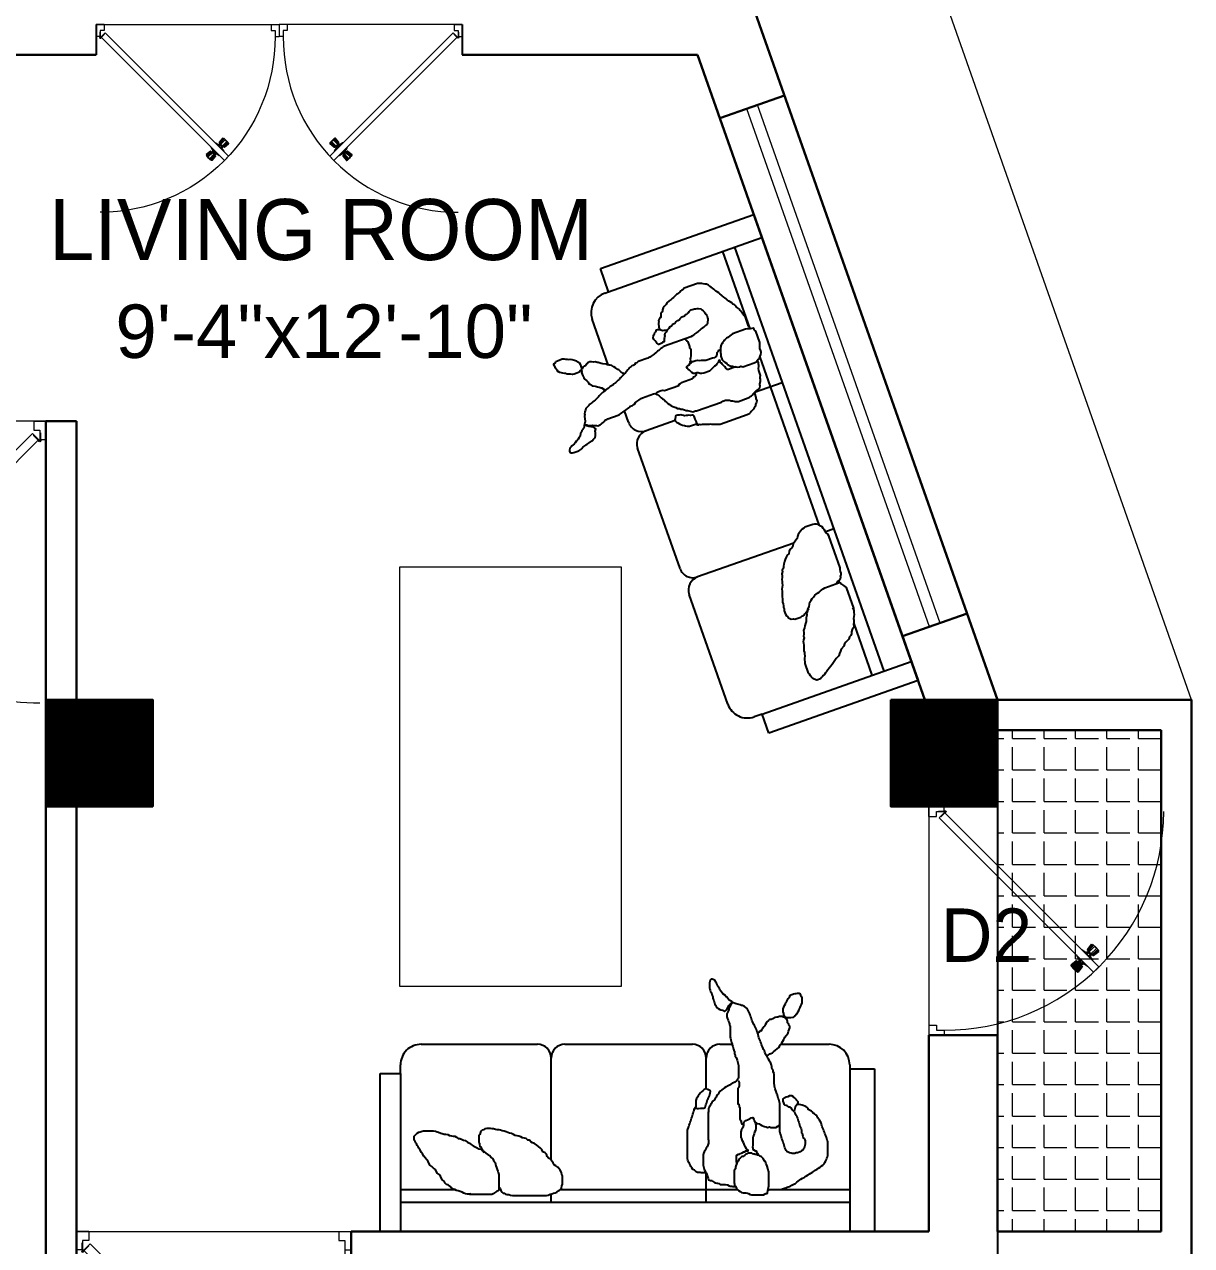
# Model space of a CAD drawing. Header units: inches. Extents: x -6683 to 26091, y -5972 to 4741.
# Drawn here: x 24632.8 to 24785.8, y -2652.8 to -2492.8 of the extents above; entities that cross this region are included whole.
import ezdxf

# ---------------------------------------------------------------- set-up
doc = ezdxf.new("R2010")
doc.units = ezdxf.units.IN
doc.header["$MEASUREMENT"] = 0
doc.layers.add('furniture', color=253, linetype='Continuous')
for name, color, linetype, lineweight in [('hatch-.09', 8, 'Continuous', 9), ('interior wall', 10, 'Continuous', 13), ('Label', 7, 'Continuous', 13), ('PUERTAS', 7, 'Continuous', 9), ('Text', 7, 'Continuous', 13), ('WALL', 12, 'Continuous', 30), ('wall2', 1, 'Continuous', 15), ('windoow', 4, 'Continuous', 5)]:
    doc.layers.add(name, color=color, linetype=linetype, lineweight=lineweight)
doc.styles.add('dim', font='arial.ttf', dxfattribs={"height": 7})
doc.styles.get("Standard").update_dxf_attribs({"font": 'arial.ttf'})
pattern_1 = [(0, (0, 0), (0, 4.125), [3, -1.125]), (90, (0, 0), (-4.125, 3e-16), [3, -1.125])]

# ---------------------------------------------------------------- blocks, each defined once
blk = doc.blocks.new('3ft')
at = {"layer": 'PUERTAS', "color": 2}
for p, q in [((1.01, 2.52), (25.23, 26.74)), ((26.05, 25.92), (1.77, 1.64)), ((21.99, 26.11), (21.98, 26.13)), ((26.05, 25.92), (25.23, 26.74)), ((25.42, 22.68), (25.43, 22.67)), ((0, 2.4), (0, 0)), ((0.72, 2.4), (0, 2.4)), ((0.72, 1.52), (0.72, 2.44)), ((0.8, 1.52), (0.8, 2.41)), ((1.57, 1.84), (0.94, 2.47)), ((1.63, 1.89), (0.97, 2.55)), ((1.63, 1.89), (1.57, 1.84)), ((1.77, 1.64), (1.57, 1.84)), ((35.2, 1.2), (35.2, 2.4)), ((35.2, 2.4), (36, 2.4)), ((36, 0), (36, 2.4)), ((1.6, 0), (0, 0)), ((0.8, 1.52), (0.72, 1.52)), ((0.8, 1.2), (0.8, 1.52)), ((1.6, 1.2), (0.8, 1.2)), ((1.6, 0), (1.6, 1.2)), ((34.4, 0), (34.4, 1.2)), ((34.4, 1.2), (35.2, 1.2)), ((34.4, 0), (36, 0))]:
    blk.add_line(p, q, dxfattribs=at)
at = {"layer": 'PUERTAS', "color": 8}
for p, q in [((22.57, 24.94), (21.65, 25.68)), ((22.63, 24.99), (21.69, 25.75)), ((22.74, 25.1), (21.84, 25.9)), ((22.13, 26.28), (21.98, 26.13)), ((22.88, 25.24), (22.01, 26.06)), ((22.13, 26.28), (22.27, 26.42)), ((22.29, 26.41), (22.27, 26.42)), ((23.16, 25.52), (22.34, 26.39)), ((23.3, 25.66), (22.5, 26.56)), ((23.41, 25.77), (22.65, 26.71)), ((23.46, 25.83), (22.72, 26.75)), ((24.08, 25.71), (23.57, 25.38)), ((22.69, 24.32), (23.02, 24.83)), ((22.95, 24.96), (22.84, 25.07)), ((22.98, 24.99), (22.86, 25.1)), ((23.03, 25.04), (22.91, 25.15)), ((22.91, 24.53), (23.1, 24.91)), ((23.11, 25.12), (22.99, 25.23)), ((23.13, 24.76), (23.18, 24.99)), ((23.28, 25.3), (23.17, 25.41)), ((23.36, 25.37), (23.25, 25.49)), ((23.31, 24.94), (23.28, 25.08)), ((23.41, 25.43), (23.3, 25.54)), ((23.46, 25.09), (23.32, 25.13)), ((23.44, 25.45), (23.33, 25.56)), ((23.64, 25.27), (23.41, 25.22)), ((23.87, 25.49), (23.49, 25.3)), ((24.4, 24.15), (24.43, 24.01)), ((24.58, 24.33), (24.52, 24.1)), ((24.8, 24.56), (24.61, 24.18)), ((25.02, 24.77), (24.68, 24.26)), ((24.68, 24.05), (24.79, 23.94)), ((24.73, 24.1), (24.85, 23.99)), ((24.76, 24.13), (24.87, 24.02)), ((25.08, 24.1), (26.02, 23.34)), ((25.14, 24.15), (26.06, 23.41)), ((23.63, 23.38), (24.14, 23.72)), ((23.84, 23.6), (24.22, 23.79)), ((24.07, 23.82), (24.3, 23.88)), ((24.25, 24), (24.39, 23.97)), ((24.25, 23.26), (24.99, 22.34)), ((24.27, 23.64), (24.38, 23.53)), ((24.3, 23.67), (24.41, 23.56)), ((24.3, 23.32), (25.06, 22.38)), ((24.35, 23.72), (24.46, 23.61)), ((24.41, 23.43), (25.2, 22.53)), ((24.43, 23.8), (24.54, 23.69)), ((24.55, 23.57), (25.37, 22.7)), ((24.6, 23.97), (24.72, 23.86)), ((24.83, 23.85), (25.7, 23.03)), ((24.97, 23.99), (25.87, 23.2)), ((25.58, 22.82), (25.43, 22.67)), ((25.58, 22.82), (25.73, 22.97)), ((25.72, 22.98), (25.73, 22.97)), ((0, 0), (36, 0))]:
    blk.add_line(p, q, dxfattribs=at)
at = {"layer": 'PUERTAS', "color": 1}
for p, q in [((21.67, 25.73), (22.17, 26.23)), ((21.7, 25.82), (22.14, 26.26)), ((21.73, 25.79), (21.7, 25.82)), ((22.58, 26.7), (22.14, 26.26)), ((22.67, 26.73), (22.17, 26.23)), ((22.61, 26.67), (22.58, 26.7)), ((23.45, 25.91), (22.79, 26.73)), ((23.44, 25.81), (23.02, 25.38)), ((23.33, 25.7), (23.34, 25.69)), ((24.15, 25.79), (23.68, 25.48)), ((24.27, 25.78), (24.26, 25.79)), ((22.49, 24.95), (21.67, 25.61)), ((22.6, 24.96), (23.02, 25.38)), ((22.61, 24.25), (22.92, 24.72)), ((22.62, 24.13), (22.61, 24.14)), ((22.7, 25.07), (22.71, 25.06)), ((22.82, 25.06), (23.08, 25.32)), ((22.94, 24.95), (22.83, 25.07)), ((22.92, 24.72), (22.92, 24.72)), ((22.93, 24.94), (23.19, 25.21)), ((22.93, 24.84), (22.93, 24.83)), ((23.34, 25.58), (23.08, 25.32)), ((23.46, 25.47), (23.19, 25.21)), ((23.45, 25.46), (23.33, 25.57)), ((23.57, 25.47), (23.57, 25.47)), ((23.68, 25.48), (23.68, 25.48)), ((24.78, 24.15), (24.51, 23.89)), ((24.89, 24.03), (24.63, 23.77)), ((25.11, 24.14), (24.69, 23.71)), ((24.77, 24.14), (24.88, 24.03)), ((24.79, 24.38), (24.78, 24.37)), ((24.78, 24.26), (24.78, 24.26)), ((25.1, 24.84), (24.79, 24.38)), ((25, 24.03), (25, 24.03)), ((25.09, 24.96), (25.1, 24.95)), ((25.22, 24.14), (26.03, 23.48)), ((23.44, 23.31), (23.45, 23.3)), ((23.56, 23.3), (24.03, 23.61)), ((24.03, 23.61), (24.03, 23.62)), ((24.14, 23.62), (24.14, 23.62)), ((24.25, 23.62), (24.51, 23.89)), ((24.26, 23.29), (24.69, 23.71)), ((24.26, 23.63), (24.37, 23.52)), ((24.26, 23.18), (24.92, 22.37)), ((24.37, 23.52), (24.63, 23.77)), ((24.37, 23.4), (24.37, 23.4)), ((25.04, 22.36), (25.54, 22.86)), ((25.1, 22.42), (25.13, 22.39)), ((25.13, 22.39), (25.57, 22.83)), ((26.04, 23.37), (25.54, 22.86)), ((26.01, 23.27), (25.57, 22.83)), ((25.98, 23.3), (26.01, 23.27))]:
    blk.add_line(p, q, dxfattribs=at)
at = {"layer": 'PUERTAS', "color": 2}
for radius in [0.155, 0.0752]:
    blk.add_circle((0.82, 2.56), radius, dxfattribs=at)
at = {"layer": 'PUERTAS', "color": 8}
blk.add_arc((0.82, 2.56), 34.38, 359.7285, 90.0333, dxfattribs=at)
at = {"layer": 'PUERTAS', "color": 1}
for centre, start, end in [((22.73, 26.68), 38.9236, 135), ((23.28, 25.63), 315, 45), ((23.39, 25.86), 315, 38.9236), ((24.2, 25.73), 45, 135), ((22.54, 25.01), 231.0764, 315), ((22.67, 24.2), 135, 225), ((22.77, 25.12), 225, 315), ((22.99, 24.89), 135, 219.7428), ((22.87, 24.78), 315, 39.7428), ((23.51, 25.41), 50.2572, 135), ((23.62, 25.53), 230.2572, 315), ((24.84, 24.31), 135, 219.7428), ((24.72, 24.21), 315, 39.7428), ((24.94, 23.98), 45, 135), ((25.04, 24.89), 315, 45), ((25.17, 24.08), 51.0764, 135), ((23.51, 23.36), 225, 315), ((24.09, 23.56), 50.2572, 135), ((24.2, 23.68), 230.2572, 315), ((24.32, 23.23), 135, 218.9236), ((24.42, 23.46), 135, 225), ((25.98, 23.42), 315, 51.0764), ((24.98, 22.42), 218.9236, 315)]:
    blk.add_arc(centre, 0.08, start, end, dxfattribs=at)
blk = doc.blocks.new('*U224')
at = {"color": 3, "xscale": -1}
blk.add_blockref('3ft', (42, 0), dxfattribs=at)
blk = doc.blocks.new('*U43')
at = {"color": 3}
blk.add_blockref('3ft', (0, 0), dxfattribs=at)
blk = doc.blocks.new('*U26')
at = {"layer": 'furniture'}
for p, q in [((33.88, 8.71), (105.88, 8.71)), ((33.88, -14.98), (33.88, 8.71)), ((37.47, -14.98), (37.47, 8.71)), ((102.92, -14.33), (102.92, 8.71)), ((105.88, 8.71), (105.88, -14.33)), ((37.47, 4.47), (102.92, 4.47)), ((58.38, 4.47), (58.38, 0.21)), ((80.97, 4.47), (80.97, 3.23)), ((37.47, 2.64), (49.4, 2.64)), ((53.77, 2.64), (79.7, 2.64)), ((88.32, 2.64), (88.61, 2.64)), ((94.94, 2.64), (102.92, 2.64)), ((80.97, -1.69), (80.97, -16.56)), ((58.38, -12.07), (58.38, -16.56)), ((37.47, -14.98), (33.88, -14.98)), ((37.47, -15.56), (37.47, -14.98)), ((105.88, -14.33), (102.92, -14.33)), ((102.92, -14.33), (102.92, -15.56)), ((47.52, -18.56), (40.47, -18.56)), ((56.38, -18.56), (54.61, -18.56)), ((78.97, -18.56), (60.38, -18.56)), ((99.92, -18.56), (82.97, -18.56))]:
    blk.add_line(p, q, dxfattribs=at)
for points in [[(49.35, 2.64), (49.2, 2.64), (49, 2.59), (47.46, 2.59), (47.26, 2.49), (47.11, 2.49), (46.96, 2.39), (46.77, 2.34), (46.57, 2.24), (46.42, 2.19), (46.22, 2.14), (46.07, 2.04), (45.92, 1.95), (45.72, 1.85), (45.52, 1.75), (45.37, 1.7), (45.18, 1.5), (44.98, 1.4), (44.78, 1.25), (44.58, 1.1), (44.33, 0.95), (44.13, 0.85), (43.94, 0.7), (43.79, 0.6), (43.54, 0.45), (43.39, 0.36), (43.14, 0.21), (42.94, 0.11), (42.74, -0.04), (42.59, -0.19), (42.4, -0.29), (42.2, -0.39), (42, -0.54), (41.8, -0.64), (41.65, -0.79), (41.4, -0.94), (41.2, -1.14), (41.1, -1.33), (40.96, -1.58), (40.86, -1.78), (40.81, -1.98), (40.71, -2.18), (40.66, -2.38), (40.66, -4.42), (40.76, -4.61), (40.81, -4.81), (40.86, -5.01), (40.96, -5.21), (41.01, -5.36), (41.1, -5.56), (41.15, -5.76), (41.25, -5.96), (41.3, -6.16), (41.4, -6.35), (41.5, -6.55), (41.55, -6.75), (41.6, -6.9), (41.65, -7.1), (41.85, -7.5), (42, -7.7), (42.1, -7.85), (42.2, -8.04), (42.35, -8.24), (42.59, -8.44), (42.79, -8.54), (42.89, -8.74), (43.04, -8.84), (43.24, -8.94), (43.54, -9.04), (43.54, -9.19), (43.69, -9.34), (43.84, -9.49), (44.03, -9.54), (44.23, -9.63), (44.38, -9.68), (44.58, -9.73), (44.83, -9.78), (45.13, -9.78), (45.33, -9.54), (45.42, -9.39), (45.47, -9.19), (45.52, -8.99), (45.57, -8.84), (45.52, -8.64), (45.42, -8.44), (45.23, -8.19), (45.18, -7.99), (45.08, -7.8), (45.03, -7.6), (44.98, -7.4), (44.88, -7.2), (44.83, -7), (44.78, -6.85), (44.73, -6.65), (44.63, -6.45), (44.53, -6.25), (44.48, -6.06), (44.48, -5.71), (44.33, -5.51), (44.33, -5.31), (44.28, -5.16), (44.23, -4.96), (44.08, -4.86), (44.03, -4.66), (43.98, -4.52), (43.98, -4.02), (44.03, -3.82), (44.08, -3.62), (44.13, -3.42), (44.28, -3.12), (44.48, -3.02), (44.68, -2.88), (44.93, -2.78), (45.08, -2.73), (45.28, -2.73), (45.47, -2.63), (45.87, -2.63), (46.02, -2.68), (46.22, -2.73), (46.42, -2.83), (46.57, -2.88), (46.72, -3.07), (46.81, -3.27), (46.91, -3.47), (46.96, -3.67), (47.01, -3.87), (47.06, -4.07), (47.16, -4.27), (47.21, -4.47), (47.26, -4.61), (47.36, -4.81), (47.41, -5.01), (47.46, -5.16), (47.51, -5.36), (47.61, -5.61), (47.66, -5.86), (47.66, -9.93), (47.71, -10.13), (47.76, -10.33), (47.81, -10.53), (47.91, -10.73), (47.96, -10.93), (48.01, -11.13), (48.11, -11.32), (48.16, -11.52), (48.21, -11.67), (48.3, -11.92), (48.35, -12.07), (48.4, -12.27), (48.45, -12.47), (48.45, -12.62), (48.5, -12.82), (48.5, -14.31), (48.6, -14.55), (48.6, -14.75), (48.75, -14.95), (48.8, -15.15), (48.8, -15.35), (48.85, -15.5), (48.9, -15.65), (48.95, -15.8), (49.05, -15.95), (49.15, -16.14), (49.3, -16.39), (49.45, -16.59), (49.5, -16.79), (49.65, -16.99), (49.74, -17.19), (49.84, -17.39), (49.89, -17.59), (50.04, -17.79), (50.09, -17.93), (50.19, -18.18), (50.29, -18.38), (50.34, -18.53), (50.39, -18.73), (50.49, -18.93), (50.54, -19.13), (50.59, -19.33), (50.69, -19.52), (50.74, -19.72), (50.79, -19.92), (50.84, -20.12), (50.94, -20.32), (50.99, -20.52), (51.04, -20.72), (51.23, -21.11), (51.33, -21.31), (51.43, -21.46), (51.63, -21.86), (51.73, -22.06), (51.78, -22.26), (51.83, -22.46), (51.93, -22.66), (51.98, -22.85), (52.03, -23), (52.13, -23.2), (52.28, -23.5), (52.43, -23.75), (52.62, -23.9), (52.82, -24.05), (53.07, -24.2), (53.22, -24.2), (53.42, -24.3), (53.82, -24.4), (54.01, -24.44), (54.16, -24.49), (54.41, -24.59), (54.66, -24.79), (54.86, -24.89), (55.01, -24.99), (55.16, -25.19), (55.26, -25.39), (55.45, -25.49), (55.55, -25.69), (55.95, -25.89), (56.05, -26.08), (56.25, -26.28), (56.4, -26.48), (56.45, -26.68), (56.6, -26.88), (56.75, -27.08), (56.8, -27.28), (56.89, -27.48), (56.99, -27.63), (57.09, -27.87), (57.34, -28.02), (57.49, -28.07), (57.64, -28.07), (57.79, -27.92), (57.84, -27.72), (57.89, -27.53), (57.89, -26.78), (57.84, -26.58), (57.79, -26.43), (57.74, -26.23), (57.59, -26.04), (57.54, -25.89), (57.49, -25.69), (57.39, -25.49), (57.39, -25.29), (57.34, -25.14), (57.29, -24.94), (57.24, -24.74), (57.19, -24.59), (57.14, -24.4), (57.04, -24.25), (56.94, -24.05), (56.8, -23.85), (56.65, -23.75), (56.4, -23.65), (56.25, -23.6), (56, -23.55), (55.7, -23.35), (55.5, -23.5), (55.36, -23.65), (55.16, -23.95), (55.06, -24.2), (54.86, -24.44), (54.66, -24.59), (54.71, -24.4), (54.86, -24.2), (54.96, -23.95), (55.06, -23.75), (55.06, -23.6), (55.21, -23.3), (55.26, -23.1), (55.36, -22.95), (55.36, -22.56), (55.31, -22.41), (55.26, -22.26), (55.16, -22.06), (55.11, -21.86), (55.01, -21.71), (54.96, -21.56), (54.96, -21.41), (54.91, -21.26), (54.91, -19.62), (54.86, -19.43), (54.81, -19.23), (54.76, -19.03), (54.71, -18.83), (54.61, -18.63), (54.61, -18.48), (54.51, -18.23), (54.46, -18.03), (54.41, -17.83), (54.36, -17.69), (54.26, -17.54), (54.26, -17.19), (54.16, -16.99), (54.16, -16.84), (54.01, -16.64), (53.92, -16.39), (53.87, -16.24), (53.82, -16.05), (53.77, -15.85), (53.72, -15.65), (53.67, -15.45), (53.67, -13.76), (53.72, -13.51), (53.96, -13.26), (54.21, -13.06), (54.41, -12.96), (54.61, -12.91), (54.81, -12.77), (54.96, -12.62), (55.16, -12.52), (55.31, -12.47), (55.45, -12.37), (55.7, -12.22), (55.9, -12.07), (56.1, -11.92), (56.35, -11.72), (56.55, -11.47), (56.65, -11.32), (56.84, -11.13), (56.94, -10.88), (57.09, -10.73), (57.19, -10.48), (57.39, -10.28), (57.54, -10.08), (57.64, -9.88), (57.74, -9.73), (57.84, -9.54), (57.94, -9.39), (58.04, -9.19), (58.04, -8.79), (58.09, -8.64), (58.09, -4.81), (58.04, -4.57), (58.04, -4.17), (58.09, -4.02), (58.14, -3.87), (58.23, -3.62), (58.38, -3.42), (58.48, -3.22), (58.58, -3.02), (58.68, -2.88), (58.78, -2.63), (58.83, -2.43), (58.83, -0.94), (58.78, -0.74), (58.73, -0.59), (58.68, -0.39), (58.63, -0.24), (58.48, 0.01), (58.48, 0.16), (59.13, 0.16), (59.28, 0.11), (59.63, 0.11), (59.82, 0.01), (60.07, -0.24), (60.32, -0.34), (60.47, -0.59), (60.62, -0.74), (60.67, -0.89), (60.82, -1.19), (60.92, -1.33), (61.02, -1.53), (61.07, -1.68), (61.11, -1.88), (61.11, -6.06), (61.07, -6.21), (60.97, -6.45), (60.92, -6.6), (60.87, -6.8), (60.77, -7), (60.72, -7.2), (60.62, -7.4), (60.57, -7.6), (60.52, -7.8), (60.42, -7.99), (60.37, -8.19), (60.32, -8.39), (60.27, -8.54), (60.22, -8.74), (60.12, -8.94), (60.12, -9.14), (59.97, -9.19), (59.77, -9.24), (59.63, -9.19), (59.48, -9.19), (59.18, -9.24), (58.73, -9.24), (58.53, -9.34), (58.48, -9.54), (58.43, -9.73), (58.33, -9.93), (58.28, -10.13), (58.23, -10.33), (58.19, -10.53), (58.09, -10.68), (57.99, -10.88), (57.89, -11.03), (57.84, -11.27), (57.79, -11.47), (57.74, -11.67), (57.84, -11.82), (58.14, -11.97), (58.28, -12.07), (58.43, -12.07), (58.68, -11.97), (58.83, -11.82), (59.08, -11.62), (59.23, -11.47), (59.38, -11.27), (59.53, -11.03), (59.63, -10.88), (59.77, -10.68), (59.82, -10.53), (59.87, -10.38), (59.87, -9.44), (60.07, -9.14), (60.12, -9.09)], [(49.41, 2.68), (49.35, 2.5), (49.3, 2.28), (49.24, 2.05), (49.24, 0), (49.35, -0.23), (49.41, -0.46), (49.52, -0.8), (49.58, -1.03), (49.69, -1.25), (49.75, -1.48), (49.87, -1.54), (49.98, -1.77), (50.09, -1.82), (50.09, -1.94), (50.21, -2.05), (50.32, -2.17), (50.43, -2.22), (50.55, -2.28), (50.66, -2.34), (50.78, -2.39), (50.89, -2.39), (51, -2.45), (51.12, -2.51), (51.23, -2.51), (51.34, -2.56), (51.46, -2.56), (51.63, -2.62), (51.74, -2.68), (52.31, -2.68), (52.43, -2.62), (52.65, -2.51), (52.77, -2.39), (52.99, -2.22), (53.11, -2.22), (53.22, -2.17), (53.34, -2.05), (53.45, -1.99), (53.56, -1.88), (53.62, -1.77), (53.73, -1.54), (53.91, -1.25), (53.96, -1.08), (54.08, -0.86), (54.13, -0.63), (54.13, -0.4), (54.3, -0.17), (54.3, 1.59), (54.25, 1.82), (54.25, 2.05), (54.13, 2.11), (54.08, 2.22), (53.96, 2.45), (53.91, 2.56), (53.79, 2.62), (53.68, 2.73), (53.45, 2.9), (53.22, 3.02), (52.99, 3.07), (52.6, 3.07), (52.37, 3.13), (52.2, 3.19), (51.97, 3.3), (51.8, 3.36), (50.04, 3.36), (49.81, 3.24), (49.69, 3.19), (49.58, 3.19), (49.47, 3.13), (49.41, 2.68)], [(58.52, 0.17), (58.4, 0.17), (58.27, 0.42), (58.21, 0.61), (58.15, 0.86), (58.08, 0.99), (58.02, 1.17), (57.77, 1.3), (57.58, 1.3), (57.46, 1.36), (57.15, 1.55), (57.02, 1.61), (56.83, 1.67), (56.71, 1.67), (56.52, 1.74), (56.34, 1.86), (55.59, 1.86), (55.27, 1.92), (55.02, 2.05), (54.9, 2.11), (54.65, 2.11), (54.52, 2.17), (54.09, 2.17)], [(88.54, 2.26), (88.41, 2.4), (88.34, 2.6), (88.28, 2.73), (88.08, 3), (87.94, 3.13), (87.81, 3.13), (87.61, 3.27), (87.41, 3.33), (87.14, 3.33), (86.87, 3.4), (86.61, 3.47), (81.66, 3.47), (81.4, 3.4), (81.13, 3.27), (80.86, 3.2), (80.6, 3.13), (80.39, 3.07), (80.13, 3), (79.86, 2.73), (79.73, 2.67), (79.59, 2.53), (79.46, 2.33), (79.39, 2.06), (79.33, 1.8), (79.33, 0.59), (79.39, 0.39), (79.46, 0.13), (79.66, -0.21), (79.79, -0.41), (79.99, -0.68), (80.26, -0.88), (80.53, -1.01), (80.66, -1.28), (80.86, -1.55), (81.06, -1.81), (81.33, -1.95), (81.53, -2.21), (81.66, -2.55), (81.86, -2.75), (82.2, -2.88), (82.33, -3.22), (82.53, -3.42), (82.8, -3.69), (83.07, -3.89), (83.4, -4.09), (83.67, -4.22), (83.93, -4.35), (84.14, -4.62), (84.34, -4.62), (84.6, -4.82), (84.87, -4.89), (85.14, -4.96), (85.4, -5.09), (85.67, -5.16), (85.94, -5.22), (86.21, -5.29), (86.47, -5.42), (86.74, -5.56), (87.01, -5.62), (87.27, -5.69), (87.54, -5.82), (87.81, -5.89), (88.08, -5.96), (88.34, -6.03), (88.54, -6.09), (88.81, -6.09), (89.08, -6.16), (89.34, -6.23), (89.55, -6.23), (89.81, -6.29), (90.35, -6.29), (90.61, -6.23), (90.81, -6.09), (91.01, -6.03), (91.15, -5.89), (91.28, -5.76), (91.35, -5.42), (91.48, -5.22), (91.48, -4.29), (91.42, -4.15), (91.42, -3.95), (91.35, -3.69), (91.21, -3.62), (91.15, -3.49), (91.08, -3.35), (90.95, -3.15), (90.88, -3.02), (90.75, -2.75)], [(92.68, 3.2), (92.88, 3.27), (93.15, 3.27), (93.42, 3.2), (93.69, 3.13), (93.95, 3), (94.22, 2.87), (94.49, 2.8), (94.75, 2.73), (95.02, 2.6), (95.22, 2.53), (95.49, 2.4), (95.69, 2.13), (95.96, 1.93), (96.22, 1.86), (96.42, 1.66), (96.56, 1.4), (96.83, 1.19), (97.09, 0.66), (97.29, 0.39), (97.56, 0.19), (97.83, -0.34), (98.09, -0.54), (98.36, -0.74), (98.63, -0.94), (98.9, -1.48), (99.1, -1.75), (99.3, -2.01), (99.5, -2.28), (99.7, -2.62), (99.83, -2.82), (100.03, -3.15), (100.23, -3.42), (100.36, -3.62), (100.5, -3.82), (100.57, -4.09), (100.7, -4.22), (100.77, -4.42), (100.9, -4.62), (100.9, -5.16), (100.63, -5.49), (100.5, -5.62), (100.23, -5.76), (100.03, -5.82), (99.76, -5.89), (99.56, -5.96), (98.09, -5.96), (97.83, -5.89), (97.56, -5.82), (97.36, -5.76), (97.03, -5.62), (96.83, -5.56), (96.56, -5.49), (96.29, -5.49), (96.02, -5.42), (95.76, -5.29), (95.49, -5.22), (95.22, -5.16), (95.02, -5.16), (94.75, -5.02), (94.49, -4.82), (94.29, -4.82), (93.95, -4.69), (93.75, -4.62), (93.49, -4.55), (93.15, -4.29), (92.88, -4.15), (92.62, -3.95), (92.35, -3.75), (92.02, -3.62), (91.82, -3.55), (91.48, -3.35), (91.21, -3.28), (91.01, -3.08), (90.75, -2.95), (90.48, -2.68), (90.15, -2.48), (89.88, -2.35), (89.68, -2.08), (89.48, -1.88), (89.34, -1.61), (89.14, -1.35), (89.08, -1.08), (89.01, -0.88), (88.94, -0.61), (88.81, -0.34), (88.74, -0.08), (88.68, 0.13), (88.61, 0.39), (88.61, 2.67), (88.68, 2.8), (88.94, 2.87), (89.21, 3.07), (89.41, 3.2), (89.61, 3.33), (92.82, 3.33), (93.02, 3.27)], [(53.93, -1.17), (53.96, -1.58), (53.96, -2.27), (53.9, -2.39), (53.65, -2.58), (53.52, -2.58), (53.4, -2.64), (53.15, -2.77), (52.9, -2.89), (52.77, -2.89), (52.65, -3.02), (52.27, -3.02), (52.27, -3.14), (52.52, -3.33), (52.65, -3.58), (52.77, -3.77), (52.84, -4.02), (52.96, -4.27), (53.09, -4.52), (53.15, -4.64), (53.21, -4.77), (53.27, -4.95), (53.27, -5.83), (53.21, -6.14), (53.15, -6.33), (52.96, -6.58), (52.9, -6.77), (52.9, -7.08), (52.84, -7.27), (52.59, -7.46), (52.34, -7.58), (52.15, -7.64), (51.96, -7.77), (51.84, -7.83), (51.59, -7.89), (51.46, -7.64), (51.4, -7.46), (51.27, -7.21), (51.21, -7.02), (51.15, -6.77), (51.15, -6.33), (51.21, -6.02), (51.34, -5.77), (51.4, -5.52), (51.52, -5.14), (51.59, -4.95), (51.59, -3.89), (51.65, -3.58), (51.59, -3.45), (51.59, -3.33), (51.52, -3.2), (51.4, -3.2), (51.34, -3.08), (51.21, -3.02), (51.09, -3.02), (51.03, -2.89), (50.96, -2.77), (50.84, -2.64), (50.84, -2.39)], [(51.15, -7.21), (51.03, -7.14), (50.96, -7.02), (50.65, -6.96), (50.53, -6.89), (50.28, -6.71), (50.03, -6.64), (49.9, -6.58), (49.65, -6.52), (49.46, -6.46), (49.15, -6.52), (48.96, -6.46), (48.21, -6.46), (48.09, -6.58), (47.96, -6.58), (47.84, -6.71), (47.71, -6.77), (47.65, -6.89)], [(53.7, -13.29), (53.64, -13.17), (53.58, -12.93), (53.58, -12.51), (53.64, -12.27), (53.76, -12.09), (53.76, -9.88), (53.64, -9.82), (53.58, -9.52), (53.46, -9.34), (53.46, -7.66), (53.4, -7.48), (53.28, -7.42), (53.28, -7.18), (53.22, -7.06), (53.16, -6.94), (53.04, -6.94), (52.98, -6.88)], [(45.59, -8.79), (45.84, -9.02), (45.96, -9.27), (46.15, -9.39), (46.28, -9.39), (46.46, -9.52), (46.59, -9.58), (46.71, -9.64), (46.9, -9.71), (47.03, -9.77), (47.03, -9.89), (47.09, -10.02), (47.15, -10.27), (47.15, -10.64), (47.03, -10.71), (46.9, -10.83), (46.71, -10.89), (46.46, -10.96), (46.21, -11.08), (45.96, -11.08), (45.71, -10.96), (45.59, -10.83), (45.47, -10.71), (45.34, -10.58), (45.28, -10.46), (45.15, -10.33), (45.03, -10.21), (45.03, -10.08), (45.13, -9.78)], [(49.59, -16.71), (49.34, -16.96), (49.09, -17.15), (48.96, -17.21), (48.71, -17.34), (48.59, -17.46), (48.28, -17.71), (48.03, -17.9), (47.78, -18.09), (47.65, -18.34), (47.59, -18.46), (47.46, -18.65), (47.34, -18.77), (47.09, -19.27), (46.96, -19.46), (46.9, -19.59), (46.71, -19.84), (46.65, -19.96), (46.46, -20.21), (46.4, -20.46), (46.28, -20.71), (46.21, -20.96), (46.21, -21.21), (46.34, -21.34), (46.34, -21.46), (46.46, -21.59), (46.53, -21.71), (46.53, -21.96), (46.59, -22.09), (46.65, -22.21), (46.78, -22.34), (46.96, -22.65), (47.09, -22.9), (47.09, -23.03), (47.15, -23.28), (47.15, -23.71), (47.09, -23.96), (46.96, -24.21), (46.84, -24.46), (46.78, -24.65), (46.65, -24.84), (46.59, -24.96), (46.46, -25.21), (46.21, -25.53), (46.21, -25.65), (46.09, -25.65), (46.03, -25.78), (45.78, -25.84), (45.65, -25.9), (45.4, -25.96), (45.28, -25.96), (45.09, -26.03), (44.84, -26.03), (44.72, -25.96), (44.65, -25.71), (44.53, -25.59), (44.47, -25.34), (44.47, -24.59), (44.53, -24.34), (44.65, -24.15), (44.72, -23.9), (44.84, -23.71), (44.9, -23.53), (45.03, -23.28), (45.22, -22.96), (45.4, -22.71), (45.53, -22.65), (45.78, -22.46), (46.03, -22.4), (46.65, -22.4), (46.78, -22.46), (46.9, -22.53), (47.15, -22.53), (47.28, -22.59), (47.78, -22.59), (47.9, -22.53), (48.09, -22.53), (48.34, -22.46), (48.65, -22.28), (48.9, -22.15), (49.15, -22.15), (49.28, -22.03), (49.59, -21.78), (49.65, -21.65), (49.78, -21.4), (49.9, -21.21), (50.03, -21.09), (50.15, -20.9), (50.21, -20.77), (50.34, -20.65), (50.34, -20.52), (50.46, -20.52), (50.53, -20.4), (50.65, -20.4), (50.71, -20.27), (50.84, -20.15)]]:
    blk.add_lwpolyline(points, dxfattribs=at)
for centre, radius, start, end in [((40.47, -15.56), 3, 180, 270), ((99.92, -15.56), 3, 270, 0), ((56.38, -16.56), 2, 270, 0), ((60.38, -16.56), 2, 180, 270), ((78.97, -16.56), 2, 270, 0), ((82.97, -16.56), 2, 180, 270)]:
    blk.add_arc(centre, radius, start, end, dxfattribs=at)
blk = doc.blocks.new('2ft6in')
at = {"layer": 'PUERTAS', "color": 2}
for p, q in [((0.84, 2.1), (21.02, 22.28)), ((21.71, 21.6), (1.47, 1.37)), ((18.33, 21.76), (18.31, 21.77)), ((21.71, 21.6), (21.02, 22.28)), ((21.18, 18.9), (21.2, 18.89)), ((0, 2), (0, 0)), ((0.6, 2), (0, 2)), ((0.6, 1.26), (0.6, 2.04)), ((0.67, 1.26), (0.67, 2.01)), ((1.31, 1.53), (0.79, 2.06)), ((1.36, 1.58), (0.81, 2.12)), ((29.33, 1), (29.33, 2)), ((29.33, 2), (30, 2)), ((30, 0), (30, 2)), ((1.33, 0), (0, 0)), ((0.67, 1.26), (0.6, 1.26)), ((0.67, 1), (0.67, 1.26)), ((1.33, 1), (0.67, 1)), ((1.36, 1.58), (1.31, 1.53)), ((1.47, 1.37), (1.31, 1.53)), ((1.33, 0), (1.33, 1)), ((28.67, 0), (28.67, 1)), ((28.67, 1), (29.33, 1)), ((28.67, 0), (30, 0))]:
    blk.add_line(p, q, dxfattribs=at)
at = {"layer": 'PUERTAS', "color": 8}
for p, q in [((18.81, 20.78), (18.04, 21.4)), ((18.86, 20.83), (18.08, 21.46)), ((18.95, 20.92), (18.2, 21.58)), ((18.44, 21.9), (18.31, 21.77)), ((19.07, 21.03), (18.34, 21.72)), ((18.44, 21.9), (18.56, 22.02)), ((18.58, 22.01), (18.56, 22.02)), ((19.3, 21.26), (18.61, 22)), ((19.42, 21.38), (18.75, 22.14)), ((19.51, 21.48), (18.88, 22.26)), ((19.55, 21.53), (18.93, 22.3)), ((19.13, 20.8), (19.03, 20.9)), ((19.15, 20.82), (19.05, 20.92)), ((19.19, 20.87), (19.1, 20.96)), ((19.25, 20.93), (19.16, 21.02)), ((19.28, 20.63), (19.32, 20.83)), ((19.4, 21.08), (19.31, 21.17)), ((19.47, 21.15), (19.38, 21.24)), ((19.43, 20.78), (19.4, 20.9)), ((19.51, 21.19), (19.42, 21.28)), ((19.55, 20.91), (19.43, 20.94)), ((19.53, 21.21), (19.44, 21.3)), ((19.7, 21.06), (19.51, 21.01)), ((19.89, 21.24), (19.58, 21.08)), ((20.07, 21.42), (19.64, 21.15)), ((18.91, 20.27), (19.19, 20.69)), ((19.09, 20.44), (19.25, 20.76)), ((19.69, 19.49), (20.12, 19.76)), ((19.87, 19.67), (20.18, 19.83)), ((20.06, 19.85), (20.25, 19.9)), ((20.21, 20), (20.33, 19.97)), ((20.21, 19.38), (20.83, 18.61)), ((20.23, 19.7), (20.32, 19.61)), ((20.25, 19.72), (20.34, 19.63)), ((20.25, 19.43), (20.88, 18.65)), ((20.29, 19.76), (20.38, 19.67)), ((20.33, 20.13), (20.36, 20.01)), ((20.34, 19.53), (21, 18.77)), ((20.36, 19.83), (20.45, 19.74)), ((20.48, 20.28), (20.44, 20.08)), ((20.46, 19.64), (21.14, 18.91)), ((20.5, 19.98), (20.6, 19.89)), ((20.67, 20.47), (20.51, 20.15)), ((20.85, 20.64), (20.57, 20.22)), ((20.57, 20.04), (20.66, 19.95)), ((20.61, 20.09), (20.7, 19.99)), ((20.63, 20.11), (20.72, 20.01)), ((20.69, 19.87), (21.42, 19.19)), ((20.81, 19.99), (21.56, 19.33)), ((20.9, 20.08), (21.68, 19.45)), ((20.95, 20.13), (21.72, 19.51)), ((21.32, 19.01), (21.2, 18.89)), ((21.32, 19.01), (21.44, 19.14)), ((21.43, 19.15), (21.44, 19.14)), ((0, 0), (30, 0))]:
    blk.add_line(p, q, dxfattribs=at)
at = {"layer": 'PUERTAS', "color": 1}
for p, q in [((18.06, 21.44), (18.48, 21.86)), ((18.74, 20.79), (18.06, 21.34)), ((18.08, 21.51), (18.45, 21.88)), ((18.11, 21.49), (18.08, 21.51)), ((18.82, 22.25), (18.45, 21.88)), ((18.9, 22.28), (18.48, 21.86)), ((18.84, 22.23), (18.82, 22.25)), ((18.83, 20.8), (19.18, 21.15)), ((18.92, 20.89), (18.93, 20.88)), ((19.54, 21.59), (18.99, 22.27)), ((19.02, 20.88), (19.24, 21.1)), ((19.12, 20.8), (19.03, 20.89)), ((19.11, 20.79), (19.33, 21.01)), ((19.54, 21.5), (19.18, 21.15)), ((19.45, 21.31), (19.24, 21.1)), ((19.55, 21.22), (19.33, 21.01)), ((19.45, 21.41), (19.45, 21.41)), ((19.54, 21.22), (19.45, 21.31)), ((19.64, 21.23), (19.64, 21.23)), ((19.74, 21.24), (19.73, 21.23)), ((20.12, 21.49), (19.74, 21.24)), ((20.22, 21.48), (20.22, 21.49)), ((18.84, 20.21), (19.1, 20.6)), ((18.85, 20.11), (18.84, 20.12)), ((19.1, 20.7), (19.11, 20.69)), ((19.1, 20.6), (19.1, 20.6)), ((19.53, 19.43), (19.54, 19.42)), ((19.64, 19.42), (20.02, 19.67)), ((20.02, 19.67), (20.03, 19.68)), ((20.12, 19.68), (20.12, 19.68)), ((20.21, 19.69), (20.43, 19.9)), ((20.22, 19.41), (20.57, 19.76)), ((20.22, 19.69), (20.31, 19.6)), ((20.22, 19.32), (20.76, 18.64)), ((20.31, 19.6), (20.52, 19.81)), ((20.31, 19.5), (20.31, 19.5)), ((20.65, 20.12), (20.43, 19.9)), ((20.74, 20.03), (20.52, 19.81)), ((20.93, 20.11), (20.57, 19.76)), ((20.64, 20.11), (20.73, 20.02)), ((20.66, 20.31), (20.65, 20.31)), ((20.65, 20.21), (20.65, 20.22)), ((20.91, 20.7), (20.66, 20.31)), ((20.84, 20.02), (20.83, 20.03)), ((20.91, 20.8), (20.91, 20.79)), ((21.02, 20.12), (21.7, 19.57)), ((21.7, 19.47), (21.28, 19.05)), ((21.67, 19.4), (21.31, 19.03)), ((21.65, 19.42), (21.67, 19.4)), ((20.86, 18.63), (21.28, 19.05)), ((20.91, 18.68), (20.94, 18.66)), ((20.94, 18.66), (21.31, 19.03))]:
    blk.add_line(p, q, dxfattribs=at)
at = {"layer": 'PUERTAS', "color": 2}
for radius in [0.129, 0.0627]:
    blk.add_circle((0.68, 2.14), radius, dxfattribs=at)
at = {"layer": 'PUERTAS', "color": 8}
blk.add_arc((0.68, 2.14), 28.65, 359.7285, 90.0333, dxfattribs=at)
at = {"layer": 'PUERTAS', "color": 1}
for centre, start, end in [((18.94, 22.23), 38.9236, 135), ((18.97, 20.93), 225, 315), ((19.4, 21.36), 315, 45), ((19.49, 21.55), 315, 38.9236), ((19.6, 21.18), 50.2572, 135), ((19.68, 21.28), 230.2572, 315), ((20.17, 21.44), 45, 135), ((18.78, 20.84), 231.0764, 315), ((18.89, 20.16), 135, 225), ((19.16, 20.74), 135, 219.7428), ((19.06, 20.65), 315, 39.7428), ((19.59, 19.47), 225, 315), ((20.07, 19.63), 50.2572, 135), ((20.16, 19.73), 230.2572, 315), ((20.27, 19.36), 135, 218.9236), ((20.35, 19.55), 135, 225), ((20.7, 20.26), 135, 219.7428), ((20.6, 20.17), 315, 39.7428), ((20.78, 19.98), 45, 135), ((20.87, 20.75), 315, 45), ((20.98, 20.07), 51.0764, 135), ((21.65, 19.52), 315, 51.0764), ((20.82, 18.68), 218.9236, 315)]:
    blk.add_arc(centre, 0.0667, start, end, dxfattribs=at)
blk = doc.blocks.new('*U40')
at = {"color": 3, "xscale": -1}
blk.add_blockref('2ft6in', (42, 0), dxfattribs=at)
blk = doc.blocks.new('*U44')
at = {"color": 3, "xscale": -1}
blk.add_blockref('2ft6in', (42, 0), dxfattribs=at)

msp = doc.modelspace()

# ---------------------------------------------------------------- hatches: boundary and pattern name
at = {"layer": 'Defpoints'}
h = msp.add_hatch(dxfattribs=at)
h.set_pattern_fill('ANSI31', color=256)
h.paths.add_polyline_path([(24770.04, -2616.05), (24770.76, -2615.46), (24770.9, -2615.59), (24770.95, -2615.54), (24771, -2615.59), (24771.1, -2615.5), (24771.09, -2615.49, -0.398495), (24771.08, -2615.4, 0.425912), (24771.08, -2615.3), (24771.08, -2615.3), (24771.08, -2615.31, -0.398495), (24771.08, -2615.4, 0.972761), (24771.18, -2615.49), (24771.14, -2615.55), (24771.31, -2615.71), (24771.52, -2615.93, 0.626897), (24771.64, -2615.89), (24771.71, -2615.94), (24771.71, -2615.94, 0.398495), (24771.62, -2615.93, -0.398129), (24771.52, -2615.93), (24771.52, -2615.92), (24771.42, -2616.01), (24771.44, -2616.03), (24771.44, -2616.04, -0.297846), (24771.43, -2616.11), (24771.42, -2616.12), (24771.56, -2616.25), (24770.92, -2617.03), (24770.82, -2616.93), (24770.8, -2616.96), (24770.55, -2616.71), (24770.54, -2616.73), (24770.41, -2616.6), (24770.28, -2616.46), (24770.29, -2616.45), (24770.03, -2616.14, -0.445606)], flags=16)
h.paths.add_polyline_path([(24770.69, -2615.56, -1), (24770.83, -2615.54), (24770.05, -2616.16), (24770.01, -2616.12)], flags=17)
h = msp.add_hatch(dxfattribs=at)
h.set_pattern_fill('ANSI31', color=256)
h.paths.add_polyline_path([(24770.04, -2616.05), (24770.76, -2615.46), (24770.9, -2615.59), (24770.95, -2615.54), (24771, -2615.59), (24771.1, -2615.5), (24771.09, -2615.49, -0.398495), (24771.08, -2615.4, 0.425912), (24771.08, -2615.3), (24771.08, -2615.3), (24771.08, -2615.31, -0.398495), (24771.08, -2615.4, 0.972761), (24771.18, -2615.49), (24771.14, -2615.55), (24771.31, -2615.71), (24771.52, -2615.93, 0.626897), (24771.64, -2615.89), (24771.71, -2615.94), (24771.71, -2615.94, 0.398495), (24771.62, -2615.93, -0.398129), (24771.52, -2615.93), (24771.52, -2615.92), (24771.42, -2616.01), (24771.44, -2616.03), (24771.44, -2616.04, -0.297846), (24771.43, -2616.11), (24771.42, -2616.12), (24771.56, -2616.25), (24770.92, -2617.03), (24770.82, -2616.93), (24770.8, -2616.96), (24770.55, -2616.71), (24770.54, -2616.73), (24770.41, -2616.6), (24770.28, -2616.46), (24770.29, -2616.45), (24770.03, -2616.14, -0.445606)], flags=16)
h.paths.add_polyline_path([(24770.89, -2615.66), (24770.98, -2615.58, 0.684139)], flags=17)
at = {"layer": 'hatch-.09'}
h = msp.add_hatch(dxfattribs=at)
h.set_pattern_fill('ANSI31', color=256)
h.set_pattern_definition([(45, (133, -998.09596), (-0.08838834765, 0.08838834765), [])])
h.paths.add_polyline_path([(24649.65, -2581.28), (24635.65, -2581.28), (24635.65, -2595.28), (24649.65, -2595.28)])
h = msp.add_hatch(dxfattribs=at)
h.set_pattern_fill('ANSI31', color=256)
h.set_pattern_definition([(45, (243.74773, -998.09596), (-0.08838834765, 0.08838834765), [])])
h.paths.add_polyline_path([(24760.4, -2581.28), (24746.4, -2581.28), (24746.4, -2595.28), (24760.4, -2595.28)])
h = msp.add_hatch(dxfattribs=at)
h.set_pattern_fill('ANGLE', color=256, scale=15)
h.set_pattern_definition(pattern_1)
h.paths.add_polyline_path([(24781.85, -2600.36), (24781.85, -2585.28), (24760.4, -2585.28), (24760.4, -2595.28), (24760.4, -2604.39), (24773, -2616.99, 0.169059)])
h.paths.add_polyline_path([(24772.89, -2613.39), (24772.92, -2613.37), (24773.16, -2613.61), (24773.17, -2613.6), (24773.3, -2613.72), (24773.44, -2613.86), (24773.42, -2613.87), (24773.68, -2614.18, -0.445628), (24773.67, -2614.28), (24772.95, -2614.86), (24772.81, -2614.73), (24772.76, -2614.78), (24772.71, -2614.73), (24772.62, -2614.82), (24772.63, -2614.83, -0.398495), (24772.63, -2614.92, 0.425912), (24772.64, -2615.02), (24772.64, -2615.02), (24772.63, -2615.01, -0.387587), (24772.63, -2614.92), (24772.63, -2614.92, 0.955098), (24772.53, -2614.83), (24772.57, -2614.77), (24772.41, -2614.61), (24772.19, -2614.39, 0.626897), (24772.07, -2614.43), (24772, -2614.38), (24772, -2614.39, 0.398495), (24772.1, -2614.39, -0.398129), (24772.19, -2614.39), (24772.2, -2614.4), (24772.29, -2614.31), (24772.27, -2614.29), (24772.27, -2614.29, -0.297846), (24772.28, -2614.21), (24772.29, -2614.2), (24772.16, -2614.07), (24772.79, -2613.29)], flags=16)
h.paths.add_polyline_path([(24772.18, -2614.09, -0.57735), (24772.26, -2614)], flags=16)
h.paths.add_polyline_path([(24772.82, -2614.66), (24772.73, -2614.74, 0.684139)], flags=16)
h.paths.add_polyline_path([(24773.71, -2614.21), (24773.02, -2614.76, -1), (24772.89, -2614.78), (24773.66, -2614.16)], flags=16)
h.paths.add_polyline_path([(24772.22, -2614.43), (24772.36, -2614.38), (24772.27, -2614.47), (24772.32, -2614.33)], flags=16)
h.paths.add_polyline_path([(24770.04, -2616.05), (24770.76, -2615.46), (24770.9, -2615.59), (24770.95, -2615.54), (24771, -2615.59), (24771.1, -2615.5), (24771.09, -2615.49, -0.398495), (24771.08, -2615.4, 0.425912), (24771.08, -2615.3), (24771.08, -2615.3), (24771.08, -2615.31, -0.398495), (24771.08, -2615.4, 0.972761), (24771.18, -2615.49), (24771.14, -2615.55), (24771.31, -2615.71), (24771.52, -2615.93, 0.626897), (24771.64, -2615.89), (24771.71, -2615.94), (24771.71, -2615.94, 0.398495), (24771.62, -2615.93, -0.398129), (24771.52, -2615.93), (24771.52, -2615.92), (24771.42, -2616.01), (24771.44, -2616.03), (24771.44, -2616.04, -0.297846), (24771.43, -2616.11), (24771.42, -2616.12), (24771.56, -2616.25), (24770.92, -2617.03), (24770.82, -2616.93), (24770.8, -2616.96), (24770.55, -2616.71), (24770.54, -2616.73), (24770.41, -2616.6), (24770.28, -2616.46), (24770.29, -2616.45), (24770.03, -2616.14, -0.445606)], flags=16)
h.paths.add_polyline_path([(24771.53, -2616.23, -0.57735), (24771.46, -2616.32), (24770.98, -2616.91, -0.57735), (24770.91, -2617)], flags=0)
h = msp.add_hatch(dxfattribs=at)
h.set_pattern_fill('ANGLE', color=256, scale=15)
h.set_pattern_definition(pattern_1)
h.paths.add_polyline_path([(24781.85, -2600.36, -0.302462), (24760.4, -2623.78), (24760.4, -2625.28), (24760.4, -2650.99), (24781.85, -2650.99)])
h.paths.add_polyline_path([(24772.89, -2613.39), (24772.92, -2613.37), (24773.16, -2613.61), (24773.17, -2613.6), (24773.3, -2613.72), (24773.44, -2613.86), (24773.42, -2613.87), (24773.68, -2614.18, -0.445628), (24773.67, -2614.28), (24772.95, -2614.86), (24772.81, -2614.73), (24772.76, -2614.78), (24772.71, -2614.73), (24772.62, -2614.82), (24772.63, -2614.83, -0.398495), (24772.63, -2614.92, 0.425912), (24772.64, -2615.02), (24772.64, -2615.02), (24772.63, -2615.01, -0.387587), (24772.63, -2614.92), (24772.63, -2614.92, 0.955098), (24772.53, -2614.83), (24772.57, -2614.77), (24772.41, -2614.61), (24772.19, -2614.39, 0.626897), (24772.07, -2614.43), (24772, -2614.38), (24772, -2614.39, 0.398495), (24772.1, -2614.39, -0.398129), (24772.19, -2614.39), (24772.2, -2614.4), (24772.29, -2614.31), (24772.27, -2614.29), (24772.27, -2614.29, -0.297846), (24772.28, -2614.21), (24772.29, -2614.2), (24772.16, -2614.07), (24772.79, -2613.29)], flags=16)
h.paths.add_polyline_path([(24772.18, -2614.09, -0.57735), (24772.26, -2614)], flags=16)
h.paths.add_polyline_path([(24772.82, -2614.66), (24772.73, -2614.74, 0.684139)], flags=16)
h.paths.add_polyline_path([(24773.71, -2614.21), (24773.02, -2614.76, -1), (24772.89, -2614.78), (24773.66, -2614.16)], flags=16)
h.paths.add_polyline_path([(24772.22, -2614.43), (24772.36, -2614.38), (24772.27, -2614.47), (24772.32, -2614.33)], flags=16)
h.paths.add_polyline_path([(24770.04, -2616.05), (24770.76, -2615.46), (24770.9, -2615.59), (24770.95, -2615.54), (24771, -2615.59), (24771.1, -2615.5), (24771.09, -2615.49, -0.398495), (24771.08, -2615.4, 0.425912), (24771.08, -2615.3), (24771.08, -2615.3), (24771.08, -2615.31, -0.398495), (24771.08, -2615.4, 0.972761), (24771.18, -2615.49), (24771.14, -2615.55), (24771.31, -2615.71), (24771.52, -2615.93, 0.626897), (24771.64, -2615.89), (24771.71, -2615.94), (24771.71, -2615.94, 0.398495), (24771.62, -2615.93, -0.398129), (24771.52, -2615.93), (24771.52, -2615.92), (24771.42, -2616.01), (24771.44, -2616.03), (24771.44, -2616.04, -0.297846), (24771.43, -2616.11), (24771.42, -2616.12), (24771.56, -2616.25), (24770.92, -2617.03), (24770.82, -2616.93), (24770.8, -2616.96), (24770.55, -2616.71), (24770.54, -2616.73), (24770.41, -2616.6), (24770.28, -2616.46), (24770.29, -2616.45), (24770.03, -2616.14, -0.445606)], flags=16)
h.paths.add_polyline_path([(24771.53, -2616.23, -0.57735), (24771.46, -2616.32), (24770.98, -2616.91, -0.57735), (24770.91, -2617)], flags=0)
h.paths.add_polyline_path([(24750.64, -2619.72), (24766.79, -2619.72), (24766.79, -2604.61), (24750.64, -2604.61)], flags=9)
h = msp.add_hatch(dxfattribs=at)
h.set_pattern_fill('ANGLE', color=256, scale=15)
h.set_pattern_definition(pattern_1)
h.paths.add_polyline_path([(24772.89, -2613.39), (24772.92, -2613.37), (24773.16, -2613.61), (24773.17, -2613.6), (24773.3, -2613.72), (24773.44, -2613.86), (24773.42, -2613.87), (24773.68, -2614.18, -0.445628), (24773.67, -2614.28), (24772.95, -2614.86), (24772.81, -2614.73), (24772.76, -2614.78), (24772.71, -2614.73), (24772.62, -2614.82), (24772.63, -2614.83, -0.398495), (24772.63, -2614.92, 0.425912), (24772.64, -2615.02), (24772.64, -2615.02), (24772.63, -2615.01, -0.387587), (24772.63, -2614.92), (24772.63, -2614.92, 0.955098), (24772.53, -2614.83), (24772.57, -2614.77), (24772.41, -2614.61), (24772.19, -2614.39, 0.626897), (24772.07, -2614.43), (24772, -2614.38), (24772, -2614.39, 0.398495), (24772.1, -2614.39, -0.398129), (24772.19, -2614.39), (24772.2, -2614.4), (24772.29, -2614.31), (24772.27, -2614.29), (24772.27, -2614.29, -0.297846), (24772.28, -2614.21), (24772.29, -2614.2), (24772.16, -2614.07), (24772.79, -2613.29)], flags=16)
h.paths.add_polyline_path([(24772.18, -2614.09, -0.57735), (24772.26, -2614)], flags=16)
h.paths.add_polyline_path([(24772.82, -2614.66), (24772.73, -2614.74, 0.684139)], flags=16)
h.paths.add_polyline_path([(24773.71, -2614.21), (24773.02, -2614.76, -1), (24772.89, -2614.78), (24773.66, -2614.16)], flags=16)
h.paths.add_polyline_path([(24772.22, -2614.43), (24772.36, -2614.38), (24772.27, -2614.47), (24772.32, -2614.33)], flags=16)
h.paths.add_polyline_path([(24760.4, -2603.02), (24760.4, -2623.78, 0.126913), (24773, -2616.99), (24773.68, -2616.31)], flags=17)
h.paths.add_polyline_path([(24770.04, -2616.05), (24770.76, -2615.46), (24770.9, -2615.59), (24770.95, -2615.54), (24771, -2615.59), (24771.1, -2615.5), (24771.09, -2615.49, -0.398495), (24771.08, -2615.4, 0.425912), (24771.08, -2615.3), (24771.08, -2615.3), (24771.08, -2615.31, -0.398495), (24771.08, -2615.4, 0.972761), (24771.18, -2615.49), (24771.14, -2615.55), (24771.31, -2615.71), (24771.52, -2615.93, 0.626897), (24771.64, -2615.89), (24771.71, -2615.94), (24771.71, -2615.94, 0.398495), (24771.62, -2615.93, -0.398129), (24771.52, -2615.93), (24771.52, -2615.92), (24771.42, -2616.01), (24771.44, -2616.03), (24771.44, -2616.04, -0.297846), (24771.43, -2616.11), (24771.42, -2616.12), (24771.56, -2616.25), (24770.92, -2617.03), (24770.82, -2616.93), (24770.8, -2616.96), (24770.55, -2616.71), (24770.54, -2616.73), (24770.41, -2616.6), (24770.28, -2616.46), (24770.29, -2616.45), (24770.03, -2616.14, -0.445606)], flags=16)
h.paths.add_polyline_path([(24771.53, -2616.23, -0.57735), (24771.46, -2616.32), (24770.98, -2616.91, -0.57735), (24770.91, -2617)], flags=0)

# ---------------------------------------------------------------- linework, layer by layer
at = {"layer": 'Defpoints'}
for p, q in [((24642.22, -2492.76), (24642.22, -2496.76)), ((24690.22, -2492.76), (24690.22, -2496.76))]:
    msp.add_line(p, q, dxfattribs=at)
msp.add_lwpolyline([(24760.4, -2654.99), (24785.85, -2654.99), (24785.85, -2581.28), (24760.4, -2581.28), (24760.4, -2654.99)], dxfattribs=at)
at = {"layer": 'interior wall', "linetype": 'ByBlock', "ltscale": 5}
msp.add_lwpolyline([(24711.06, -2563.88), (24711.06, -2618.88), (24682.06, -2618.88), (24682.06, -2563.88)], close=True, dxfattribs=at)
at = {"layer": 'WALL'}
for p, q in [((24722.65, -2474.17), (24760.4, -2581.28)), ((24642.22, -2496.76), (24623.65, -2496.76)), ((24721.07, -2496.76), (24690.22, -2496.76)), ((24721.07, -2496.76), (24750.86, -2581.28)), ((24724, -2505.07), (24732.48, -2502.08)), ((24639.65, -2544.76), (24635.65, -2544.76)), ((24635.65, -2544.76), (24635.65, -2732.8)), ((24639.65, -2544.76), (24639.65, -2581.28)), ((24747.93, -2572.97), (24756.42, -2569.98)), ((24760.4, -2581.28), (24785.85, -2581.28)), ((24785.85, -2581.28), (24785.85, -2654.99)), ((24760.4, -2585.28), (24781.85, -2585.28)), ((24781.85, -2585.28), (24781.85, -2650.99)), ((24639.65, -2595.28), (24639.65, -2727.8)), ((24751.4, -2625.28), (24751.4, -2650.99)), ((24751.4, -2625.28), (24760.4, -2625.28)), ((24760.4, -2625.28), (24760.4, -2650.99)), ((24675.65, -2650.99), (24751.4, -2650.99)), ((24675.65, -2650.99), (24675.65, -2654.99)), ((24781.85, -2650.99), (24760.4, -2650.99))]:
    msp.add_line(p, q, dxfattribs=at)
for points in [[(24635.65, -2581.28), (24649.65, -2581.28), (24649.65, -2595.28), (24635.65, -2595.28)], [(24746.4, -2581.28), (24760.4, -2581.28), (24760.4, -2595.28), (24746.4, -2595.28)]]:
    msp.add_lwpolyline(points, close=True, dxfattribs=at)
at = {"layer": 'wall2'}
msp.add_line((24785.85, -2581.28), (24723.09, -2403.21), dxfattribs=at)
at = {"layer": 'windoow'}
for p, q in [((24752.88, -2571.23), (24728.95, -2503.32)), ((24751.47, -2571.73), (24727.53, -2503.82))]:
    msp.add_line(p, q, dxfattribs=at)

# ---------------------------------------------------------------- block references
at = {"layer": 'WALL', "yscale": 0.8000000000015521}
for p, xscale, zscale, rotation in [((24675.82, -2492.76), 0.8000000000015521, 0.8000000000015521, 179.9999999999931), ((24656.62, -2492.76), -0.8000000000015524, 0.8000000000015522, 180)]:
    msp.add_blockref('*U44', p, dxfattribs=dict(at, xscale=xscale, zscale=zscale, rotation=rotation))
at = {"layer": 'WALL', "linetype": 'ByBlock', "ltscale": 5}
for p, xscale, yscale, zscale, rotation in [((24710.91, -2491.51), 0.8999999999068676, 0.8999999999068676, 0.8999999999068676, 289.4150373032031), ((24774.75, -2643.16), 0.8999999999068677, 0.8999999999068677, 0.8999999999068677, 180)]:
    msp.add_blockref('*U26', p, dxfattribs=dict(at, xscale=xscale, yscale=yscale, zscale=zscale, rotation=rotation))
at = {"layer": 'WALL', "xscale": -1}
for name, p, rotation in [('*U224', (24593.65, -2544.76), 180), ('*U40', (24751.4, -2637.28), 270), ('*U43', (24639.65, -2650.99), 180)]:
    msp.add_blockref(name, p, dxfattribs=dict(at, rotation=rotation))

# ---------------------------------------------------------------- texts
at = {"layer": 'Label', "color": 5, "linetype": 'ByBlock', "insert": (24671.69, -2515.65), "char_height": 8, "width": 88.4068, "attachment_point": 2, "style": 'dim'}
msp.add_mtext('{\\fCentury Gothic|b0|i0|c0|p34;LIVING ROOM}', dxfattribs=at)
at = {"layer": 'Text', "char_height": 7, "width": 440.957, "attachment_point": 2}
for s, insert in [('9\'-4"x12\'-10"', (24672.09, -2529.48)), ('{\\fCentury Gothic|b0|i0|c0|p34;D2}', (24758.96, -2608.65))]:
    msp.add_mtext(s, dxfattribs=dict(at, insert=insert))

doc.saveas('drawing.dxf')
